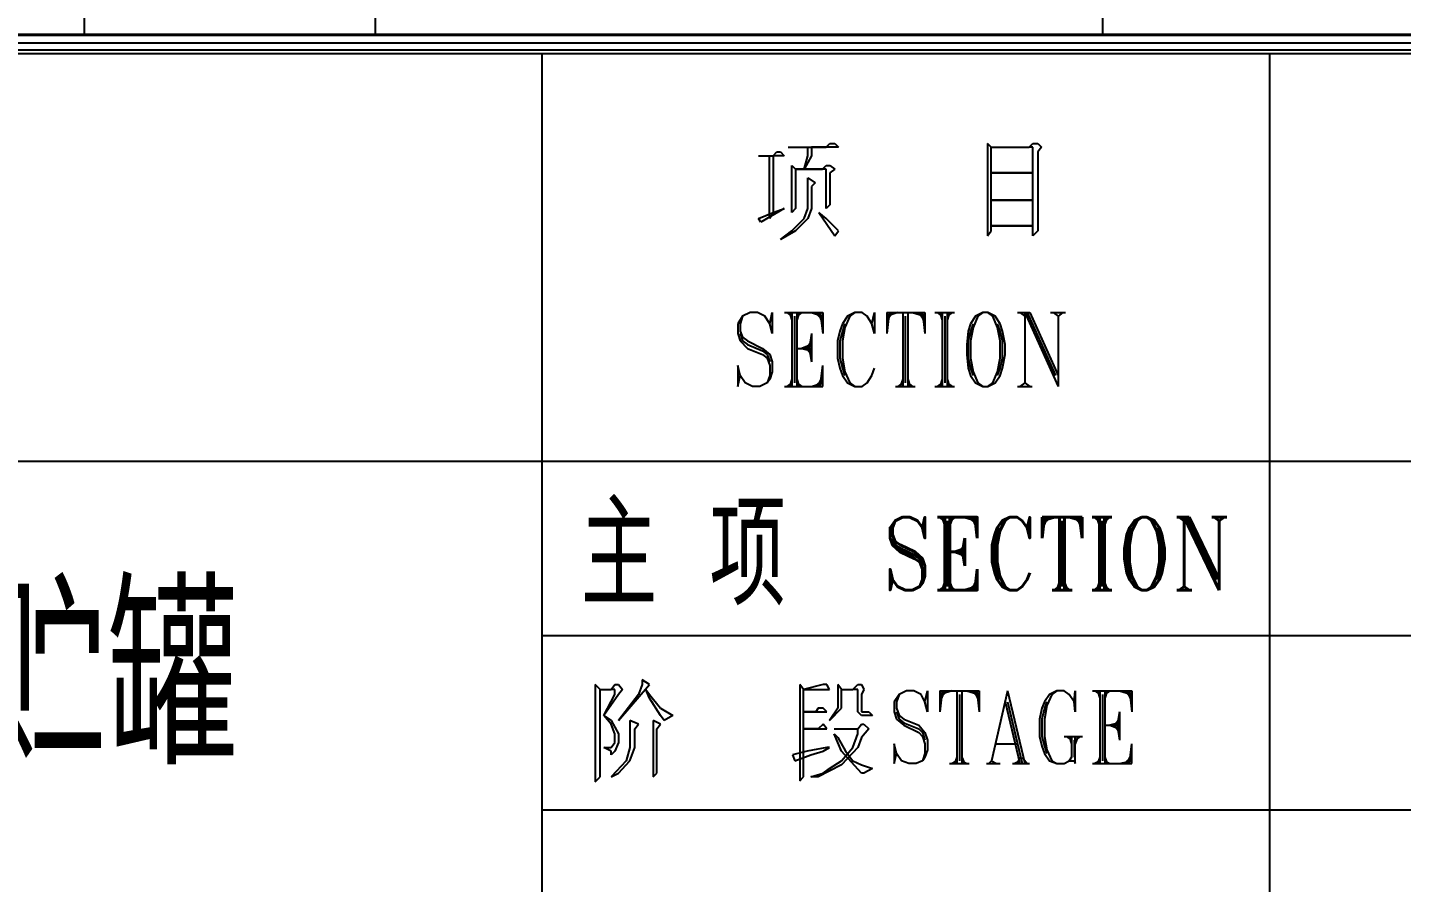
# Model space of a CAD drawing. Extents: x 635 to 1476, y -3 to 591.
# Drawn here: x 1382.42 to 1429.64, y 29.68 to 59.07 of the extents above; entities that cross this region are included whole.
import ezdxf

# ---------------------------------------------------------------- set-up
doc = ezdxf.new("R2010")
doc.units = 0
doc.header["$LTSCALE"] = 3
doc.header["$MEASUREMENT"] = 0
doc.layers.get('0').update_dxf_attribs({"linetype": 'CONTINUOUS'})
for name, color, linetype in [('2', 253, 'CONTINUOUS'), ('BORDER', 7, 'CONTINUOUS'), ('LAYER1', 2, 'CONTINUOUS')]:
    doc.layers.add(name, color=color, linetype=linetype)
doc.styles.add('HEAD', font='ROMANT.SHX', dxfattribs={"width": 0.8, "height": 3.5, "bigfont": 'hztxt.shx'})
doc.styles.add('HZTXT', font='romans', dxfattribs={"width": 0.75, "bigfont": 'HZTXT'})

msp = doc.modelspace()

# ---------------------------------------------------------------- linework, layer by layer
at = {"layer": '2', "color": 122}
for p, q in [((1419.37787, 58.79752), (1419.37787, 191.18051)), ((1384.37787, 58.79752), (1384.37787, 167.18051)), ((1394.37787, 58.79752), (1394.37787, 167.18051))]:
    msp.add_line(p, q, dxfattribs=at)
at = {"layer": 'BORDER', "color": 122}
for p, q in [((1284.37787, 58.83987), (1465.7913, 58.83987)), ((1465.74895, 58.79752), (1284.37787, 58.79752)), ((1284.6877, 58.54346), (1465.49489, 58.54346)), ((1465.24083, 58.2894), (1284.94176, 58.2894)), ((1465.1138, 58.16237), (1285.06879, 58.16237)), ((1400.11291, 8.15457), (1400.11291, 58.16237)), ((1425.11291, 14.16736), (1425.11291, 58.16237)), ((1408.04922, 54.66516), (1408.17625, 54.79219)), ((1408.17625, 54.79219), (1408.30328, 54.79219)), ((1408.30328, 54.79219), (1408.43031, 54.66516)), ((1408.55734, 54.96156), (1409.86999, 54.96156)), ((1409.23484, 54.66516), (1409.23484, 54.96156)), ((1409.36187, 54.96156), (1409.36187, 54.66516)), ((1410.29343, 54.96156), (1409.36187, 54.96156)), ((1409.86999, 54.96156), (1409.99702, 55.08859)), ((1409.99702, 55.08859), (1410.1664, 55.08859)), ((1410.1664, 55.08859), (1410.29343, 54.96156)), ((1415.53619, 54.96156), (1415.40916, 55.08859)), ((1415.40916, 55.08859), (1415.40916, 51.91282)), ((1415.53619, 54.96156), (1416.84884, 54.96156)), ((1415.53619, 52.0822), (1415.53619, 54.96156)), ((1416.84884, 54.96156), (1416.97587, 55.08859)), ((1416.97587, 54.96156), (1416.84884, 54.96156)), ((1416.97587, 55.08859), (1417.14524, 55.08859)), ((1416.97587, 54.07235), (1416.97587, 54.96156)), ((1417.14524, 55.08859), (1417.27227, 54.96156)), ((1417.27227, 54.96156), (1417.14524, 54.79219)), ((1417.14524, 54.79219), (1417.14524, 52.0822)), ((1407.54109, 54.66516), (1408.04922, 54.66516)), ((1407.92218, 52.50563), (1407.92218, 54.66516)), ((1408.43031, 54.66516), (1408.04922, 54.66516)), ((1408.04922, 54.66516), (1408.04922, 52.71735)), ((1408.68437, 54.32641), (1408.8114, 54.19938)), ((1408.68437, 52.71735), (1408.68437, 54.32641)), ((1409.36187, 54.66516), (1409.10781, 54.19938)), ((1409.10781, 54.19938), (1409.23484, 54.66516)), ((1409.74296, 54.19938), (1409.86999, 54.32641)), ((1409.86999, 54.32641), (1409.99702, 54.32641)), ((1409.99702, 54.32641), (1410.1664, 54.19938)), ((1409.10781, 54.19938), (1408.8114, 54.19938)), ((1408.8114, 54.19938), (1409.74296, 54.19938)), ((1408.8114, 54.19938), (1408.8114, 52.84438)), ((1409.86999, 54.19938), (1409.10781, 54.19938)), ((1409.23484, 52.84438), (1409.23484, 53.90297)), ((1409.23484, 53.90297), (1409.4889, 53.7336)), ((1409.86999, 52.84438), (1409.86999, 54.19938)), ((1410.1664, 54.19938), (1409.99702, 54.07235)), ((1409.99702, 54.07235), (1409.99702, 52.97141)), ((1416.97587, 54.07235), (1415.53619, 54.07235)), ((1415.53619, 54.07235), (1416.97587, 54.07235)), ((1416.97587, 53.14079), (1416.97587, 54.07235)), ((1409.4889, 53.7336), (1409.36187, 53.60657)), ((1409.36187, 53.60657), (1409.36187, 52.84438)), ((1409.99702, 52.97141), (1409.86999, 52.84438)), ((1416.97587, 53.14079), (1415.53619, 53.14079)), ((1415.53619, 53.14079), (1416.97587, 53.14079)), ((1416.97587, 52.25157), (1416.97587, 53.14079)), ((1407.54109, 52.50563), (1408.04922, 52.71735)), ((1407.62578, 52.3786), (1407.54109, 52.50563)), ((1408.43031, 52.84438), (1407.62578, 52.3786)), ((1408.04922, 52.71735), (1407.92218, 52.50563)), ((1408.04922, 52.71735), (1408.43031, 52.84438)), ((1408.8114, 52.84438), (1408.68437, 52.71735)), ((1408.68437, 52.0822), (1409.10781, 52.50563)), ((1409.23484, 52.50563), (1408.8114, 52.0822)), ((1409.10781, 52.50563), (1409.23484, 52.84438)), ((1409.36187, 52.84438), (1409.23484, 52.50563)), ((1409.86999, 52.50563), (1409.61593, 52.71735)), ((1409.61593, 52.71735), (1410.1664, 51.91282)), ((1410.29343, 52.0822), (1409.86999, 52.50563)), ((1408.8114, 52.0822), (1408.30328, 51.78579)), ((1408.30328, 51.78579), (1408.68437, 52.0822)), ((1410.1664, 51.91282), (1410.29343, 52.0822)), ((1415.40916, 51.91282), (1415.53619, 52.0822)), ((1416.97587, 52.25157), (1415.53619, 52.25157)), ((1415.53619, 52.25157), (1416.97587, 52.25157)), ((1416.97587, 51.91282), (1416.97587, 52.25157)), ((1417.14524, 52.0822), (1416.97587, 51.91282)), ((1406.9976, 49.14332), (1406.82823, 48.88926)), ((1406.9976, 49.14332), (1406.91292, 48.88926)), ((1407.25167, 49.27036), (1406.9976, 49.14332)), ((1407.50573, 49.27036), (1407.25167, 49.27036)), ((1407.75979, 49.14332), (1407.50573, 49.27036)), ((1407.92916, 48.88926), (1407.75979, 49.14332)), ((1407.92916, 48.88926), (1408.01385, 49.27036)), ((1408.01385, 49.27036), (1408.01385, 48.55051)), ((1408.43729, 49.27036), (1409.74994, 49.27036)), ((1408.52197, 49.27036), (1408.69135, 49.14332)), ((1408.60666, 49.27036), (1408.69135, 49.01629)), ((1408.69135, 49.27036), (1408.69135, 46.72974)), ((1408.77603, 49.14332), (1408.77603, 46.85677)), ((1408.86072, 49.27036), (1408.86072, 46.72974)), ((1408.94541, 49.27036), (1408.86072, 49.01629)), ((1409.0301, 49.27036), (1408.86072, 49.14332)), ((1409.36885, 49.27036), (1409.74994, 49.14332)), ((1409.49588, 49.27036), (1409.74994, 49.01629)), ((1409.58056, 49.27036), (1409.74994, 48.88926)), ((1409.66525, 49.27036), (1409.74994, 48.55051)), ((1409.74994, 49.27036), (1409.74994, 48.55051)), ((1410.59681, 49.14332), (1410.42744, 48.88926)), ((1410.6815, 49.14332), (1410.51212, 48.76223)), ((1410.85087, 49.27036), (1410.59681, 49.14332)), ((1410.85087, 49.27036), (1410.6815, 49.14332)), ((1411.10493, 49.27036), (1410.85087, 49.27036)), ((1411.27431, 49.14332), (1411.10493, 49.27036)), ((1411.44368, 48.88926), (1411.27431, 49.14332)), ((1411.44368, 48.88926), (1411.52837, 49.27036)), ((1411.52837, 49.27036), (1411.52837, 48.55051)), ((1411.95181, 49.27036), (1411.95181, 48.55051)), ((1412.03649, 49.27036), (1411.95181, 48.55051)), ((1411.95181, 49.27036), (1413.26446, 49.27036)), ((1412.07884, 49.27036), (1411.95181, 48.88926)), ((1412.16352, 49.27036), (1411.95181, 49.01629)), ((1412.3329, 49.27036), (1411.95181, 49.14332)), ((1412.50227, 49.27036), (1412.50227, 46.72974)), ((1412.58696, 49.14332), (1412.58696, 46.85677)), ((1412.67165, 49.27036), (1412.67165, 46.72974)), ((1412.84102, 49.27036), (1413.26446, 49.14332)), ((1413.0104, 49.27036), (1413.26446, 49.01629)), ((1413.09508, 49.27036), (1413.26446, 48.88926)), ((1413.17977, 49.27036), (1413.26446, 48.55051)), ((1413.26446, 49.27036), (1413.26446, 48.55051)), ((1413.60321, 49.27036), (1414.2807, 49.27036)), ((1413.68789, 49.27036), (1413.85727, 49.14332)), ((1413.77258, 49.27036), (1413.85727, 49.01629)), ((1413.85727, 49.27036), (1413.85727, 46.72974)), ((1413.94195, 49.14332), (1413.94195, 46.85677)), ((1414.02664, 49.27036), (1414.02664, 46.72974)), ((1414.11133, 49.27036), (1414.02664, 49.01629)), ((1414.19602, 49.27036), (1414.02664, 49.14332)), ((1415.00054, 49.14332), (1414.83117, 48.88926)), ((1415.08523, 49.14332), (1414.91586, 48.76223)), ((1415.25461, 49.27036), (1415.00054, 49.14332)), ((1415.25461, 49.27036), (1415.08523, 49.14332)), ((1415.42398, 49.27036), (1415.25461, 49.27036)), ((1415.67804, 49.14332), (1415.42398, 49.27036)), ((1415.59336, 49.14332), (1415.42398, 49.27036)), ((1415.76273, 48.76223), (1415.59336, 49.14332)), ((1415.84742, 48.88926), (1415.67804, 49.14332)), ((1416.44023, 49.27036), (1416.86366, 49.27036)), ((1416.52491, 49.27036), (1416.69429, 49.14332)), ((1416.69429, 49.27036), (1416.69429, 46.85677)), ((1416.69429, 49.27036), (1417.83757, 46.72974)), ((1416.77898, 49.27036), (1417.75288, 47.11083)), ((1416.86366, 49.27036), (1417.83757, 47.11083)), ((1417.5835, 49.27036), (1418.09163, 49.27036)), ((1417.66819, 49.27036), (1417.83757, 49.14332)), ((1418.00694, 49.27036), (1417.83757, 49.14332)), ((1417.83757, 49.14332), (1417.83757, 46.72974)), ((1406.82823, 48.88926), (1406.82823, 48.55051)), ((1406.91292, 48.88926), (1406.91292, 48.6352)), ((1408.01385, 48.55051), (1407.92916, 48.88926)), ((1410.42744, 48.88926), (1410.34275, 48.6352)), ((1410.51212, 48.88926), (1410.42744, 48.6352)), ((1410.51212, 48.76223), (1410.42744, 48.29645)), ((1411.52837, 48.55051), (1411.44368, 48.88926)), ((1414.83117, 48.88926), (1414.74648, 48.6352)), ((1414.91586, 48.88926), (1414.83117, 48.6352)), ((1414.91586, 48.76223), (1414.83117, 48.29645)), ((1415.84742, 48.6352), (1415.76273, 48.88926)), ((1415.84742, 48.29645), (1415.76273, 48.76223)), ((1415.9321, 48.6352), (1415.84742, 48.88926)), ((1406.82823, 48.55051), (1406.91292, 48.29645)), ((1406.91292, 48.6352), (1406.9976, 48.42348)), ((1406.91292, 48.55051), (1406.9976, 48.29645)), ((1406.91292, 48.29645), (1407.16698, 48.04239)), ((1406.9976, 48.42348), (1407.16698, 48.29645)), ((1406.9976, 48.29645), (1407.16698, 48.16942)), ((1407.16698, 48.29645), (1407.6751, 48.04239)), ((1409.36885, 48.29645), (1409.19947, 48.04239)), ((1409.36885, 48.55051), (1409.28416, 48.04239)), ((1409.36885, 48.55051), (1409.36885, 47.57661)), ((1410.34275, 48.6352), (1410.25806, 48.29645)), ((1410.25806, 48.29645), (1410.25806, 47.70364)), ((1410.42744, 48.6352), (1410.34275, 48.29645)), ((1410.34275, 48.29645), (1410.34275, 47.70364)), ((1410.42744, 48.29645), (1410.42744, 47.70364)), ((1414.74648, 48.6352), (1414.70414, 48.16942)), ((1414.83117, 48.6352), (1414.74648, 48.29645)), ((1414.74648, 48.29645), (1414.74648, 47.70364)), ((1414.83117, 48.29645), (1414.83117, 47.70364)), ((1415.9321, 48.29645), (1415.84742, 48.6352)), ((1415.84742, 47.70364), (1415.84742, 48.29645)), ((1416.01679, 48.16942), (1415.9321, 48.6352)), ((1415.9321, 47.70364), (1415.9321, 48.29645)), ((1407.16698, 48.16942), (1407.6751, 47.9577)), ((1407.16698, 48.04239), (1407.6751, 47.83067)), ((1407.6751, 48.04239), (1407.92916, 47.83067)), ((1407.6751, 47.9577), (1407.84448, 47.83067)), ((1407.6751, 47.83067), (1407.84448, 47.70364)), ((1407.84448, 47.83067), (1407.92916, 47.57661)), ((1407.84448, 47.70364), (1407.92916, 47.44958)), ((1407.92916, 47.83067), (1408.01385, 47.57661)), ((1408.86072, 48.04239), (1409.36885, 48.04239)), ((1409.36885, 48.16942), (1409.0301, 48.04239)), ((1409.0301, 48.04239), (1409.36885, 47.9577)), ((1409.19947, 48.04239), (1409.36885, 47.83067)), ((1409.28416, 48.04239), (1409.36885, 47.57661)), ((1410.25806, 47.70364), (1410.34275, 47.36489)), ((1410.34275, 47.70364), (1410.42744, 47.36489)), ((1410.42744, 47.70364), (1410.51212, 47.23786)), ((1414.70414, 48.16942), (1414.70414, 47.83067)), ((1414.70414, 47.83067), (1414.74648, 47.36489)), ((1414.74648, 47.70364), (1414.83117, 47.36489)), ((1414.83117, 47.70364), (1414.91586, 47.23786)), ((1415.76273, 47.23786), (1415.84742, 47.70364)), ((1415.84742, 47.36489), (1415.9321, 47.70364)), ((1415.9321, 47.36489), (1416.01679, 47.83067)), ((1416.01679, 47.83067), (1416.01679, 48.16942)), ((1406.91292, 47.11083), (1406.82823, 47.44958)), ((1406.82823, 47.44958), (1406.82823, 46.72974)), ((1407.92916, 47.44958), (1407.92916, 47.11083)), ((1408.01385, 47.23786), (1407.92916, 46.9838)), ((1408.01385, 47.57661), (1408.01385, 47.23786)), ((1409.66525, 46.72974), (1409.74994, 47.44958)), ((1409.74994, 46.72974), (1409.74994, 47.44958)), ((1410.34275, 47.36489), (1410.42744, 47.11083)), ((1410.42744, 47.36489), (1410.51212, 47.11083)), ((1410.51212, 47.23786), (1410.6815, 46.85677)), ((1411.44368, 47.11083), (1411.52837, 47.36489)), ((1414.74648, 47.36489), (1414.83117, 47.11083)), ((1414.83117, 47.36489), (1414.91586, 47.11083)), ((1414.91586, 47.23786), (1415.08523, 46.85677)), ((1415.59336, 46.85677), (1415.76273, 47.23786)), ((1415.76273, 47.11083), (1415.84742, 47.36489)), ((1415.84742, 47.11083), (1415.9321, 47.36489)), ((1406.82823, 46.72974), (1406.91292, 47.11083)), ((1407.08229, 46.85677), (1406.91292, 47.11083)), ((1407.33635, 46.72974), (1407.08229, 46.85677)), ((1407.84448, 46.85677), (1407.59041, 46.72974)), ((1407.92916, 47.11083), (1407.84448, 46.85677)), ((1407.92916, 46.9838), (1407.84448, 46.85677)), ((1408.69135, 46.85677), (1408.52197, 46.72974)), ((1408.69135, 46.9838), (1408.60666, 46.72974)), ((1408.86072, 46.9838), (1408.94541, 46.72974)), ((1408.86072, 46.85677), (1409.0301, 46.72974)), ((1409.36885, 46.72974), (1409.74994, 46.85677)), ((1409.49588, 46.72974), (1409.74994, 46.9838)), ((1409.58056, 46.72974), (1409.74994, 47.11083)), ((1410.42744, 47.11083), (1410.59681, 46.85677)), ((1410.59681, 46.85677), (1410.85087, 46.72974)), ((1410.6815, 46.85677), (1410.85087, 46.72974)), ((1411.10493, 46.72974), (1411.27431, 46.85677)), ((1411.27431, 46.85677), (1411.44368, 47.11083)), ((1412.50227, 46.85677), (1412.3329, 46.72974)), ((1412.50227, 46.9838), (1412.41758, 46.72974)), ((1412.67165, 46.9838), (1412.75633, 46.72974)), ((1412.67165, 46.85677), (1412.84102, 46.72974)), ((1413.85727, 46.85677), (1413.68789, 46.72974)), ((1413.85727, 46.9838), (1413.77258, 46.72974)), ((1414.02664, 46.9838), (1414.11133, 46.72974)), ((1414.02664, 46.85677), (1414.19602, 46.72974)), ((1414.83117, 47.11083), (1415.00054, 46.85677)), ((1415.00054, 46.85677), (1415.25461, 46.72974)), ((1415.08523, 46.85677), (1415.25461, 46.72974)), ((1415.42398, 46.72974), (1415.67804, 46.85677)), ((1415.42398, 46.72974), (1415.59336, 46.85677)), ((1415.67804, 46.85677), (1415.84742, 47.11083)), ((1416.69429, 46.85677), (1416.52491, 46.72974)), ((1416.69429, 46.85677), (1416.86366, 46.72974)), ((1407.59041, 46.72974), (1407.33635, 46.72974)), ((1408.43729, 46.72974), (1409.74994, 46.72974)), ((1410.85087, 46.72974), (1411.10493, 46.72974)), ((1412.24821, 46.72974), (1412.92571, 46.72974)), ((1413.60321, 46.72974), (1414.2807, 46.72974)), ((1415.25461, 46.72974), (1415.42398, 46.72974)), ((1416.44023, 46.72974), (1416.94835, 46.72974)), ((1465.1138, 44.14663), (1285.06879, 44.14663)), ((1400.11291, 38.17619), (1465.1138, 38.17619)), ((1402.10096, 36.31307), (1401.93159, 36.48244)), ((1401.93159, 36.48244), (1401.93159, 33.1373)), ((1402.48205, 36.31307), (1402.60908, 36.48244)), ((1402.60908, 36.48244), (1402.73612, 36.48244)), ((1402.73612, 36.48244), (1402.86315, 36.31307)), ((1402.73612, 35.25448), (1403.79471, 36.48244)), ((1403.54064, 36.48244), (1403.41361, 36.14369)), ((1403.79471, 36.48244), (1403.54064, 36.65182)), ((1403.54064, 36.65182), (1403.54064, 36.48244)), ((1409.08868, 36.31307), (1408.96165, 36.48244)), ((1408.96165, 36.48244), (1408.96165, 33.17964)), ((1409.76618, 36.48244), (1409.08868, 36.31307)), ((1409.89321, 36.48244), (1409.76618, 36.48244)), ((1409.97789, 36.31307), (1409.89321, 36.48244)), ((1410.40133, 36.31307), (1410.2743, 36.48244)), ((1410.2743, 36.48244), (1410.2743, 35.67791)), ((1410.78242, 36.31307), (1410.9518, 36.48244)), ((1410.9518, 36.48244), (1411.07883, 36.48244)), ((1411.07883, 36.48244), (1411.16351, 36.31307)), ((1402.10096, 33.30667), (1402.10096, 36.31307)), ((1402.10096, 36.31307), (1402.48205, 36.31307)), ((1402.73612, 36.14369), (1402.22799, 35.42385)), ((1402.22799, 35.42385), (1402.60908, 36.14369)), ((1402.60908, 36.31307), (1402.48205, 36.31307)), ((1402.60908, 36.14369), (1402.60908, 36.31307)), ((1402.86315, 36.31307), (1402.73612, 36.14369)), ((1403.41361, 36.14369), (1402.73612, 35.25448)), ((1403.66767, 36.31307), (1403.79471, 36.14369)), ((1403.79471, 36.01666), (1403.66767, 36.31307)), ((1403.79471, 36.14369), (1404.1758, 35.67791)), ((1404.1758, 35.42385), (1403.79471, 36.01666)), ((1409.08868, 36.31307), (1409.97789, 36.31307)), ((1409.08868, 35.55088), (1409.08868, 36.31307)), ((1410.40133, 36.31307), (1410.78242, 36.31307)), ((1410.40133, 35.67791), (1410.40133, 36.31307)), ((1410.9518, 36.31307), (1410.78242, 36.31307)), ((1410.9518, 35.55088), (1410.9518, 36.31307)), ((1411.16351, 36.31307), (1411.07883, 36.14369)), ((1411.07883, 36.14369), (1411.07883, 35.55088)), ((1412.37428, 36.14369), (1412.2049, 35.88963)), ((1412.37428, 36.14369), (1412.28959, 35.88963)), ((1412.62834, 36.27072), (1412.37428, 36.14369)), ((1412.8824, 36.27072), (1412.62834, 36.27072)), ((1413.13646, 36.14369), (1412.8824, 36.27072)), ((1413.26349, 35.88963), (1413.13646, 36.14369)), ((1413.26349, 35.88963), (1413.34818, 36.27072)), ((1413.34818, 36.27072), (1413.34818, 35.55088)), ((1413.77162, 36.27072), (1413.77162, 35.55088)), ((1413.8563, 36.27072), (1413.77162, 35.55088)), ((1413.94099, 36.27072), (1413.77162, 35.88963)), ((1413.77162, 36.27072), (1415.12661, 36.27072)), ((1414.02568, 36.27072), (1413.77162, 36.01666)), ((1414.19505, 36.27072), (1413.77162, 36.14369)), ((1414.36443, 36.27072), (1414.36443, 33.77245)), ((1414.44911, 36.14369), (1414.44911, 33.85714)), ((1414.5338, 36.27072), (1414.5338, 33.77245)), ((1414.70318, 36.27072), (1415.12661, 36.14369)), ((1414.87255, 36.27072), (1415.12661, 36.01666)), ((1414.95724, 36.27072), (1415.12661, 35.88963)), ((1415.04192, 36.27072), (1415.12661, 35.55088)), ((1415.12661, 36.27072), (1415.12661, 35.55088)), ((1416.10051, 36.27072), (1415.55005, 33.85714)), ((1416.10051, 36.27072), (1416.69333, 33.77245)), ((1417.5402, 36.14369), (1417.37082, 35.88963)), ((1417.62488, 36.14369), (1417.45551, 35.7626)), ((1417.79426, 36.27072), (1417.5402, 36.14369)), ((1417.79426, 36.27072), (1417.62488, 36.14369)), ((1418.04832, 36.27072), (1417.79426, 36.27072)), ((1418.21769, 36.14369), (1418.04832, 36.27072)), ((1418.38707, 35.88963), (1418.21769, 36.14369)), ((1418.38707, 35.88963), (1418.42941, 36.27072)), ((1418.42941, 36.27072), (1418.42941, 35.55088)), ((1419.02222, 36.27072), (1420.37722, 36.27072)), ((1419.10691, 36.27072), (1419.27628, 36.14369)), ((1419.1916, 36.27072), (1419.27628, 36.01666)), ((1419.27628, 36.27072), (1419.27628, 33.77245)), ((1419.36097, 36.14369), (1419.36097, 33.85714)), ((1419.44566, 36.27072), (1419.44566, 33.77245)), ((1419.53035, 36.27072), (1419.44566, 36.01666)), ((1419.61503, 36.27072), (1419.44566, 36.14369)), ((1419.95378, 36.27072), (1420.37722, 36.14369)), ((1420.12316, 36.27072), (1420.37722, 36.01666)), ((1420.20784, 36.27072), (1420.37722, 35.88963)), ((1420.29253, 36.27072), (1420.37722, 35.55088)), ((1420.37722, 36.27072), (1420.37722, 35.55088)), ((1402.22799, 35.42385), (1402.48205, 35.25448)), ((1402.48205, 35.12745), (1402.22799, 35.42385)), ((1404.1758, 35.67791), (1404.59923, 35.42385)), ((1404.30283, 35.25448), (1404.1758, 35.42385)), ((1404.59923, 35.42385), (1404.30283, 35.25448)), ((1409.08868, 34.95807), (1409.08868, 35.55088)), ((1409.08868, 35.55088), (1409.89321, 35.55088)), ((1409.51211, 35.55088), (1409.08868, 35.55088)), ((1409.5968, 35.67791), (1409.51211, 35.55088)), ((1409.76618, 35.67791), (1409.5968, 35.67791)), ((1409.89321, 35.55088), (1409.76618, 35.67791)), ((1410.2743, 35.67791), (1409.97789, 35.25448)), ((1409.97789, 35.25448), (1410.40133, 35.67791)), ((1411.07883, 35.42385), (1410.9518, 35.55088)), ((1411.07883, 35.55088), (1411.33289, 35.55088)), ((1411.45992, 35.42385), (1411.07883, 35.42385)), ((1411.33289, 35.55088), (1411.45992, 35.42385)), ((1412.2049, 35.88963), (1412.2049, 35.55088)), ((1412.2049, 35.55088), (1412.28959, 35.29682)), ((1412.28959, 35.88963), (1412.28959, 35.67791)), ((1412.28959, 35.67791), (1412.37428, 35.42385)), ((1412.28959, 35.55088), (1412.37428, 35.29682)), ((1412.37428, 35.42385), (1412.54365, 35.29682)), ((1413.34818, 35.55088), (1413.26349, 35.88963)), ((1416.01583, 35.88963), (1416.52395, 33.77245)), ((1416.10051, 35.88963), (1416.60864, 33.77245)), ((1417.28614, 35.67791), (1417.20145, 35.29682)), ((1417.37082, 35.88963), (1417.28614, 35.67791)), ((1417.37082, 35.67791), (1417.28614, 35.29682)), ((1417.45551, 35.88963), (1417.37082, 35.67791)), ((1417.45551, 35.7626), (1417.37082, 35.29682)), ((1418.42941, 35.55088), (1418.38707, 35.88963)), ((1419.95378, 35.55088), (1419.8691, 35.0851)), ((1419.95378, 35.55088), (1419.95378, 34.57698)), ((1402.48205, 35.25448), (1402.73612, 34.7887)), ((1402.60908, 34.7887), (1402.48205, 35.12745)), ((1403.41361, 35.12745), (1403.11721, 35.25448)), ((1403.11721, 35.25448), (1403.11721, 34.32292)), ((1403.28658, 34.95807), (1403.41361, 35.12745)), ((1403.28658, 34.32292), (1403.28658, 34.95807)), ((1404.1758, 35.12745), (1403.92174, 35.25448)), ((1403.92174, 35.25448), (1403.92174, 33.30667)), ((1404.04877, 34.95807), (1404.1758, 35.12745)), ((1404.04877, 33.4337), (1404.04877, 34.95807)), ((1409.08868, 33.30667), (1409.08868, 34.95807)), ((1409.08868, 34.95807), (1409.89321, 34.95807)), ((1409.5968, 34.95807), (1409.08868, 34.95807)), ((1409.76618, 35.12745), (1409.5968, 34.95807)), ((1409.89321, 34.95807), (1409.76618, 35.12745)), ((1410.14727, 34.95807), (1410.9518, 34.95807)), ((1410.9518, 34.95807), (1411.07883, 35.12745)), ((1410.9518, 34.7887), (1410.9518, 34.95807)), ((1411.07883, 35.12745), (1411.16351, 35.12745)), ((1411.33289, 34.95807), (1411.07883, 34.66167)), ((1411.16351, 35.12745), (1411.33289, 34.95807)), ((1412.28959, 35.29682), (1412.54365, 35.0851)), ((1412.37428, 35.29682), (1412.54365, 35.16979)), ((1412.54365, 35.29682), (1413.05178, 35.0851)), ((1412.54365, 35.16979), (1413.05178, 34.95807)), ((1412.54365, 35.0851), (1413.05178, 34.83104)), ((1413.05178, 35.0851), (1413.26349, 34.83104)), ((1413.05178, 34.95807), (1413.17881, 34.83104)), ((1417.20145, 35.29682), (1417.20145, 34.70401)), ((1417.28614, 35.29682), (1417.28614, 34.70401)), ((1417.37082, 35.29682), (1417.37082, 34.70401)), ((1419.44566, 35.0851), (1419.95378, 35.0851)), ((1419.95378, 35.16979), (1419.61503, 35.0851)), ((1419.61503, 35.0851), (1419.95378, 34.95807)), ((1419.95378, 35.29682), (1419.78441, 35.0851)), ((1419.78441, 35.0851), (1419.95378, 34.83104)), ((1419.8691, 35.0851), (1419.95378, 34.57698)), ((1402.48205, 34.32292), (1402.60908, 34.49229)), ((1402.60908, 34.49229), (1402.60908, 34.7887)), ((1402.73612, 34.49229), (1402.60908, 34.19589)), ((1402.73612, 34.7887), (1402.73612, 34.49229)), ((1410.14727, 34.7887), (1410.2743, 34.66167)), ((1410.2743, 34.49229), (1410.14727, 34.7887)), ((1410.2743, 34.66167), (1410.52836, 34.19589)), ((1410.40133, 34.19589), (1410.2743, 34.49229)), ((1410.78242, 34.32292), (1410.9518, 34.7887)), ((1411.07883, 34.66167), (1410.9518, 34.32292)), ((1413.05178, 34.83104), (1413.17881, 34.70401)), ((1413.17881, 34.83104), (1413.26349, 34.57698)), ((1413.17881, 34.70401), (1413.26349, 34.44995)), ((1413.26349, 34.83104), (1413.34818, 34.57698)), ((1413.34818, 34.57698), (1413.34818, 34.23823)), ((1417.20145, 34.70401), (1417.28614, 34.36526)), ((1417.28614, 34.70401), (1417.37082, 34.36526)), ((1417.37082, 34.70401), (1417.45551, 34.23823)), ((1418.04832, 34.70401), (1418.68347, 34.70401)), ((1418.13301, 34.70401), (1418.30238, 34.57698)), ((1418.21769, 34.70401), (1418.30238, 34.44995)), ((1418.30238, 34.70401), (1418.30238, 33.98417)), ((1418.38707, 34.57698), (1418.38707, 33.98417)), ((1418.42941, 33.77245), (1418.42941, 34.70401)), ((1418.5141, 34.70401), (1418.42941, 34.44995)), ((1418.59879, 34.70401), (1418.42941, 34.57698)), ((1402.48205, 34.19589), (1402.22799, 34.32292)), ((1402.22799, 34.32292), (1402.48205, 34.32292)), ((1402.60908, 34.19589), (1402.48205, 34.06886)), ((1402.48205, 34.06886), (1402.48205, 34.19589)), ((1403.11721, 34.32292), (1402.99018, 33.85714)), ((1403.11721, 33.85714), (1403.28658, 34.32292)), ((1409.21571, 34.19589), (1408.70759, 34.06886)), ((1408.70759, 34.06886), (1408.79227, 33.85714)), ((1408.79227, 33.85714), (1409.34274, 34.06886)), ((1409.89321, 34.32292), (1409.21571, 34.19589)), ((1409.34274, 34.06886), (1409.76618, 34.19589)), ((1409.76618, 34.19589), (1409.97789, 34.32292)), ((1409.97789, 34.32292), (1409.89321, 34.32292)), ((1410.9518, 34.32292), (1410.40133, 33.73011)), ((1410.40133, 33.85714), (1410.78242, 34.32292)), ((1411.07883, 33.4337), (1410.40133, 34.19589)), ((1410.52836, 34.19589), (1410.78242, 33.85714)), ((1412.28959, 34.1112), (1412.2049, 34.44995)), ((1412.2049, 34.44995), (1412.2049, 33.77245)), ((1412.2049, 33.77245), (1412.28959, 34.1112)), ((1412.45896, 33.85714), (1412.28959, 34.1112)), ((1413.26349, 34.1112), (1413.17881, 33.85714)), ((1413.26349, 34.44995), (1413.26349, 34.1112)), ((1413.34818, 34.23823), (1413.26349, 33.98417)), ((1415.71942, 34.44995), (1416.43926, 34.44995)), ((1417.28614, 34.36526), (1417.37082, 34.1112)), ((1417.37082, 34.36526), (1417.45551, 34.1112)), ((1417.37082, 34.1112), (1417.5402, 33.85714)), ((1417.45551, 34.23823), (1417.62488, 33.85714)), ((1420.20784, 33.77245), (1420.37722, 34.1112)), ((1420.29253, 33.77245), (1420.37722, 34.44995)), ((1420.37722, 33.77245), (1420.37722, 34.44995)), ((1402.99018, 33.85714), (1402.48205, 33.30667)), ((1402.73612, 33.4337), (1403.11721, 33.85714)), ((1410.40133, 33.73011), (1409.5968, 33.30667)), ((1409.76618, 33.4337), (1409.97789, 33.60308)), ((1409.97789, 33.60308), (1410.40133, 33.85714)), ((1410.78242, 33.85714), (1411.07883, 33.73011)), ((1411.07883, 33.73011), (1411.45992, 33.60308)), ((1411.45992, 33.60308), (1411.16351, 33.4337)), ((1412.71303, 33.77245), (1412.45896, 33.85714)), ((1412.96709, 33.77245), (1412.71303, 33.77245)), ((1413.17881, 33.85714), (1412.96709, 33.77245)), ((1413.26349, 33.98417), (1413.17881, 33.85714)), ((1414.11037, 33.77245), (1414.78786, 33.77245)), ((1414.36443, 33.85714), (1414.19505, 33.77245)), ((1414.36443, 33.98417), (1414.27974, 33.77245)), ((1414.5338, 33.98417), (1414.61849, 33.77245)), ((1414.5338, 33.85714), (1414.70318, 33.77245)), ((1415.38067, 33.77245), (1415.84645, 33.77245)), ((1415.55005, 33.85714), (1415.46536, 33.77245)), ((1415.55005, 33.85714), (1415.71942, 33.77245)), ((1416.26989, 33.77245), (1416.8627, 33.77245)), ((1416.52395, 33.85714), (1416.35458, 33.77245)), ((1416.52395, 33.98417), (1416.43926, 33.77245)), ((1416.60864, 33.98417), (1416.77801, 33.77245)), ((1417.5402, 33.85714), (1417.79426, 33.77245)), ((1417.62488, 33.85714), (1417.79426, 33.77245)), ((1417.79426, 33.77245), (1418.04832, 33.77245)), ((1418.04832, 33.77245), (1418.21769, 33.85714)), ((1418.30238, 33.98417), (1418.21769, 33.85714)), ((1418.21769, 33.85714), (1418.38707, 33.85714)), ((1418.38707, 33.85714), (1418.42941, 33.77245)), ((1419.02222, 33.77245), (1420.37722, 33.77245)), ((1419.27628, 33.85714), (1419.10691, 33.77245)), ((1419.27628, 33.98417), (1419.1916, 33.77245)), ((1419.44566, 33.98417), (1419.53035, 33.77245)), ((1419.44566, 33.85714), (1419.61503, 33.77245)), ((1419.95378, 33.77245), (1420.37722, 33.85714)), ((1420.12316, 33.77245), (1420.37722, 33.98417)), ((1401.93159, 33.1373), (1402.10096, 33.30667)), ((1402.48205, 33.30667), (1402.73612, 33.4337)), ((1403.92174, 33.30667), (1404.04877, 33.4337)), ((1408.96165, 33.17964), (1409.08868, 33.30667)), ((1409.34274, 33.30667), (1409.76618, 33.4337)), ((1409.5968, 33.30667), (1409.34274, 33.30667)), ((1411.16351, 33.4337), (1411.07883, 33.4337)), ((1465.1138, 32.1634), (1400.11291, 32.1634))]:
    msp.add_line(p, q, dxfattribs=at)

# ---------------------------------------------------------------- texts
at = {"color": 122}
for s, height, style, width, p in [('主 项', 3.5, 'HZTXT', 0.75, (1401.43453, 39.19918)), ('SECTION', 2.5, 'HEAD', 0.8, (1411.80721, 39.73434))]:
    msp.add_text(s, height=height, dxfattribs=dict(at, style=style, width=width)).set_placement(p)
at = {"layer": 'LAYER1', "color": 122, "style": 'HZTXT', "width": 0.75}
msp.add_text('石油液化气贮罐', height=6, dxfattribs=at).set_placement((1358.14964, 33.74258))

doc.saveas('drawing.dxf')
